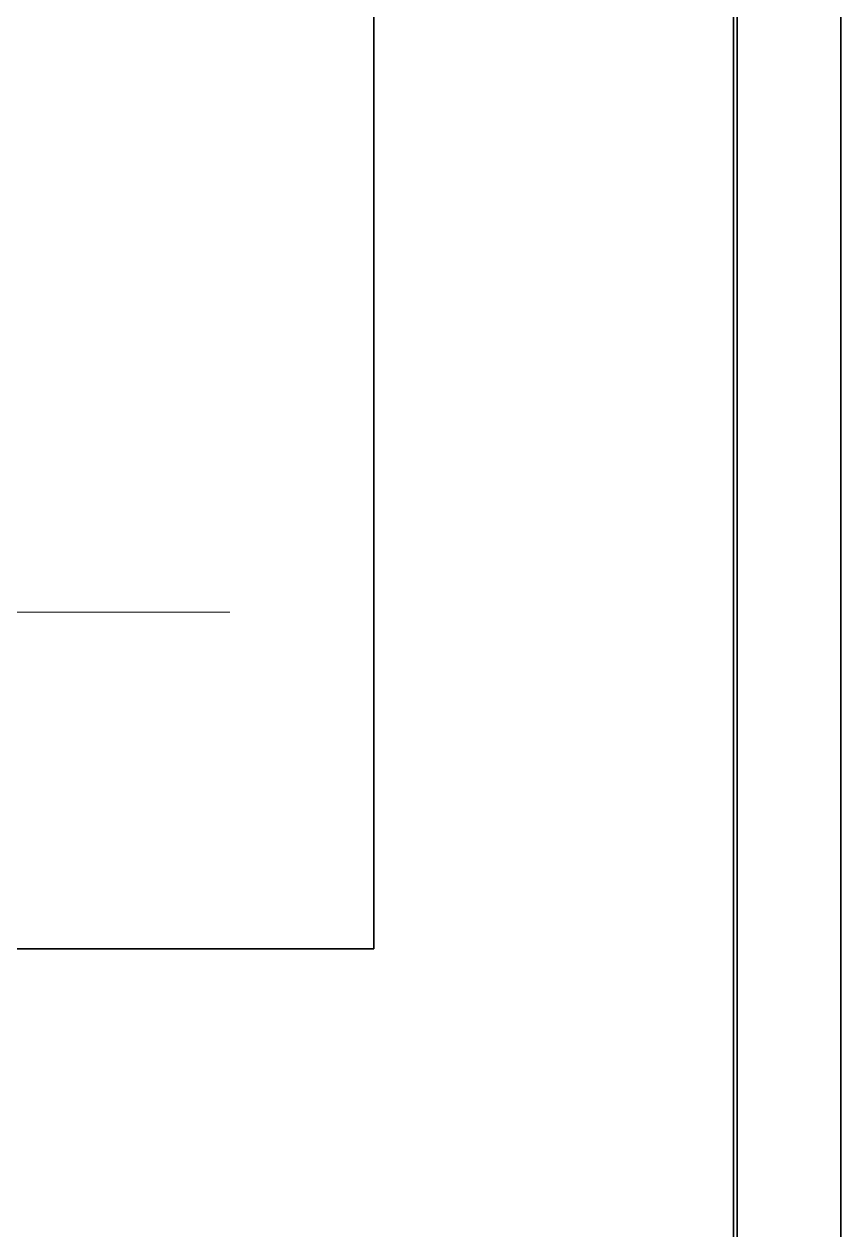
# Model space of a CAD drawing. Extents: x -760 to 4209, y 5795 to 10697.
# Drawn here: x 2413 to 2526.5, y 8167 to 8334.6 of the extents above; entities that cross this region are included whole.
import ezdxf

# ---------------------------------------------------------------- set-up
doc = ezdxf.new("R2010")
doc.units = 0
doc.header["$LTSCALE"] = 5
doc.layers.get('0').update_dxf_attribs({"linetype": 'CONTINUOUS', "lineweight": 0})
doc.layers.add('1', color=7, linetype='CONTINUOUS', true_color=0xffffff)

msp = doc.modelspace()

# ---------------------------------------------------------------- linework, layer by layer
at = {"color": 2}
msp.add_line((2118.55, 8252.9), (2441.55, 8252.9), dxfattribs=at)
at = {"layer": '1', "color": 7, "linetype": 'Continuous', "lineweight": 35}
for p, q in [((2511.55, 8055.9), (2511.55, 9169.4)), ((2512.05, 8055.9), (2512.05, 9169.4)), ((2526.47, 8055.9), (2526.47, 9169.4)), ((2461.55, 8206.1), (2461.55, 9069.15)), ((2098.55, 8206.1), (2461.55, 8206.1))]:
    msp.add_line(p, q, dxfattribs=at)

doc.saveas('drawing.dxf')
